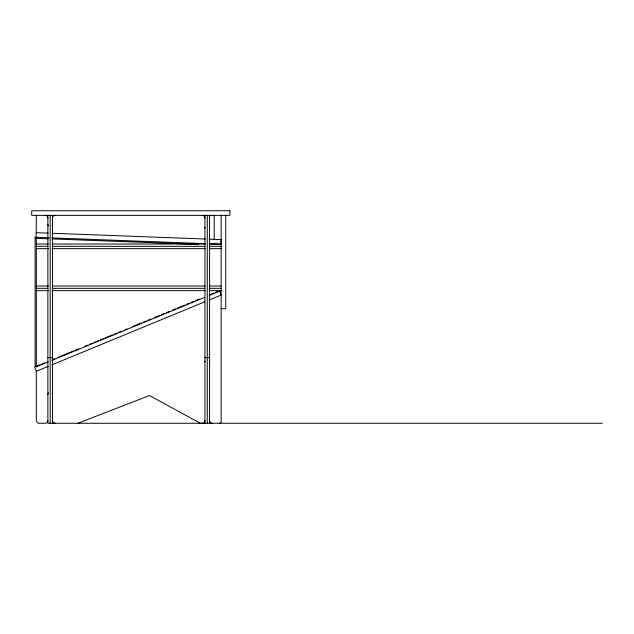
<?xml version="1.0" encoding="UTF-8"?>
<svg xmlns="http://www.w3.org/2000/svg" width="634" height="634" viewBox="0 0 634 634"><rect width="100%" height="100%" fill="white"/><g stroke="black" fill="none" stroke-linecap="round" stroke-linejoin="round"><path stroke-width="0.95" d="M36.146 237.298L36.32 215.354M40.045 364.756L34.561 367.015L36.32 371.286L36.32 420.493A2.774 2.774 0 0 0 39.094 423.266L45.101 423.266A2.774 2.774 0 0 0 47.867 420.493M41.876 363.995L44.626 362.862M52.86 359.47L54.682 358.717M57.432 357.584L69.328 352.678M71.151 351.918L73.901 350.792M75.731 350.031L78.473 348.898M84.877 346.259L87.619 345.126M89.449 344.373L92.199 343.24M94.03 342.487L98.603 340.601M100.434 339.848L103.176 338.714M105.006 337.954L112.321 334.934M114.152 334.181L116.902 333.048M118.732 332.295L121.474 331.162M125.136 329.656L126.966 328.903M132.451 326.637L141.604 322.864M143.435 322.104L146.177 320.978M148.007 320.218L150.749 319.084M154.411 317.579L159.903 315.312M161.733 314.559L164.475 313.426M166.306 312.673L169.048 311.54M172.71 310.026L175.452 308.901M177.282 308.14L184.605 305.12M186.436 304.368L189.178 303.234M191.008 302.481L193.75 301.348M195.581 300.595L199.242 299.082M209.307 294.937L213.88 293.051M215.711 292.29L218.453 291.157M48.992 237.782L35.116 237.259L35.116 365.707L36.32 366.793L48.216 361.879M51.877 360.374L204.663 297.346M209.236 295.46L221.131 290.554M36.32 371.286L48.216 366.381M51.877 364.875L204.663 301.847M209.236 299.961L221.131 295.056L219.372 290.784M77.903 423.266L149.513 395.545L200.336 423.266L202.167 423.25A2.774 2.774 0 0 0 204.956 420.485M36.336 244.027L48.469 244.027M52.313 244.027L205.321 244.027M209.537 244.027L221.131 244.027M36.328 246.333L47.867 246.333M52.685 246.333L204.679 246.333M209.854 246.333L221.131 246.333M36.32 248.647L48.469 248.647M52.131 248.647L205.321 248.647M209.268 248.647L221.131 248.647M36.336 286.021L48.549 286.021M52.329 286.021L205.091 286.021M209.537 286.021L221.131 286.021M36.328 288.327L47.859 288.327M52.685 288.327L204.758 288.327M209.933 288.327L221.131 288.327M36.32 290.641L48.549 290.641M52.131 290.641L205.321 290.641M209.268 290.641L221.131 290.641M221.131 308.687L225.752 308.687L225.752 215.6M47.867 357.631L52.487 357.631M204.956 357.631L209.577 357.631M602.3 423.266L47.867 423.266L47.867 215.354M36.32 232.678L48.176 233.122M52.131 233.272L205.321 239.018M209.26 239.169L221.131 239.612L220.957 244.225L209.101 243.781M51.917 237.893L205.147 243.638M35.116 237.259L36.32 238.344L48.176 238.788M52.131 238.931L198.402 244.415M221.131 215.6L221.131 421.879A1.387 1.387 0 0 1 219.744 423.266M214.197 215.354L214.197 239.351M209.577 215.354L209.577 423.266M207.27 215.354L207.27 423.266M204.956 215.354L204.956 423.266M52.487 215.354L52.487 423.266M50.181 215.354L50.181 423.266M36.32 238.344L36.32 366.793M55.269 423.266A2.774 2.774 0 0 1 52.487 420.493M212.35 423.266A2.774 2.774 0 0 1 209.577 420.493M204.956 362.022A2.306 2.306 0 0 1 205.123 361.166M209.537 361.602A2.306 2.306 0 0 1 209.577 362.022M47.867 394.419A2.306 2.306 0 0 1 48.469 392.866M52.313 393.532A2.306 2.306 0 0 1 52.487 394.419M209.577 227.226A2.306 2.306 0 0 1 209.537 227.669M205.091 228.002A2.306 2.306 0 0 1 204.956 227.226M52.487 224.278A2.306 2.306 0 0 1 52.329 225.125M48.549 225.91A2.306 2.306 0 0 1 47.867 224.278M52.487 218.128A2.774 2.774 0 0 1 55.261 215.354M45.101 215.354A2.774 2.774 0 0 1 47.867 218.128M202.191 215.354A2.774 2.774 0 0 1 204.956 218.128M209.577 216.741A1.387 1.387 0 0 1 210.963 215.354M229.904 210.734L31.732 210.734L31.7 215.354L229.904 215.354L229.912 210.734"/></g></svg>
